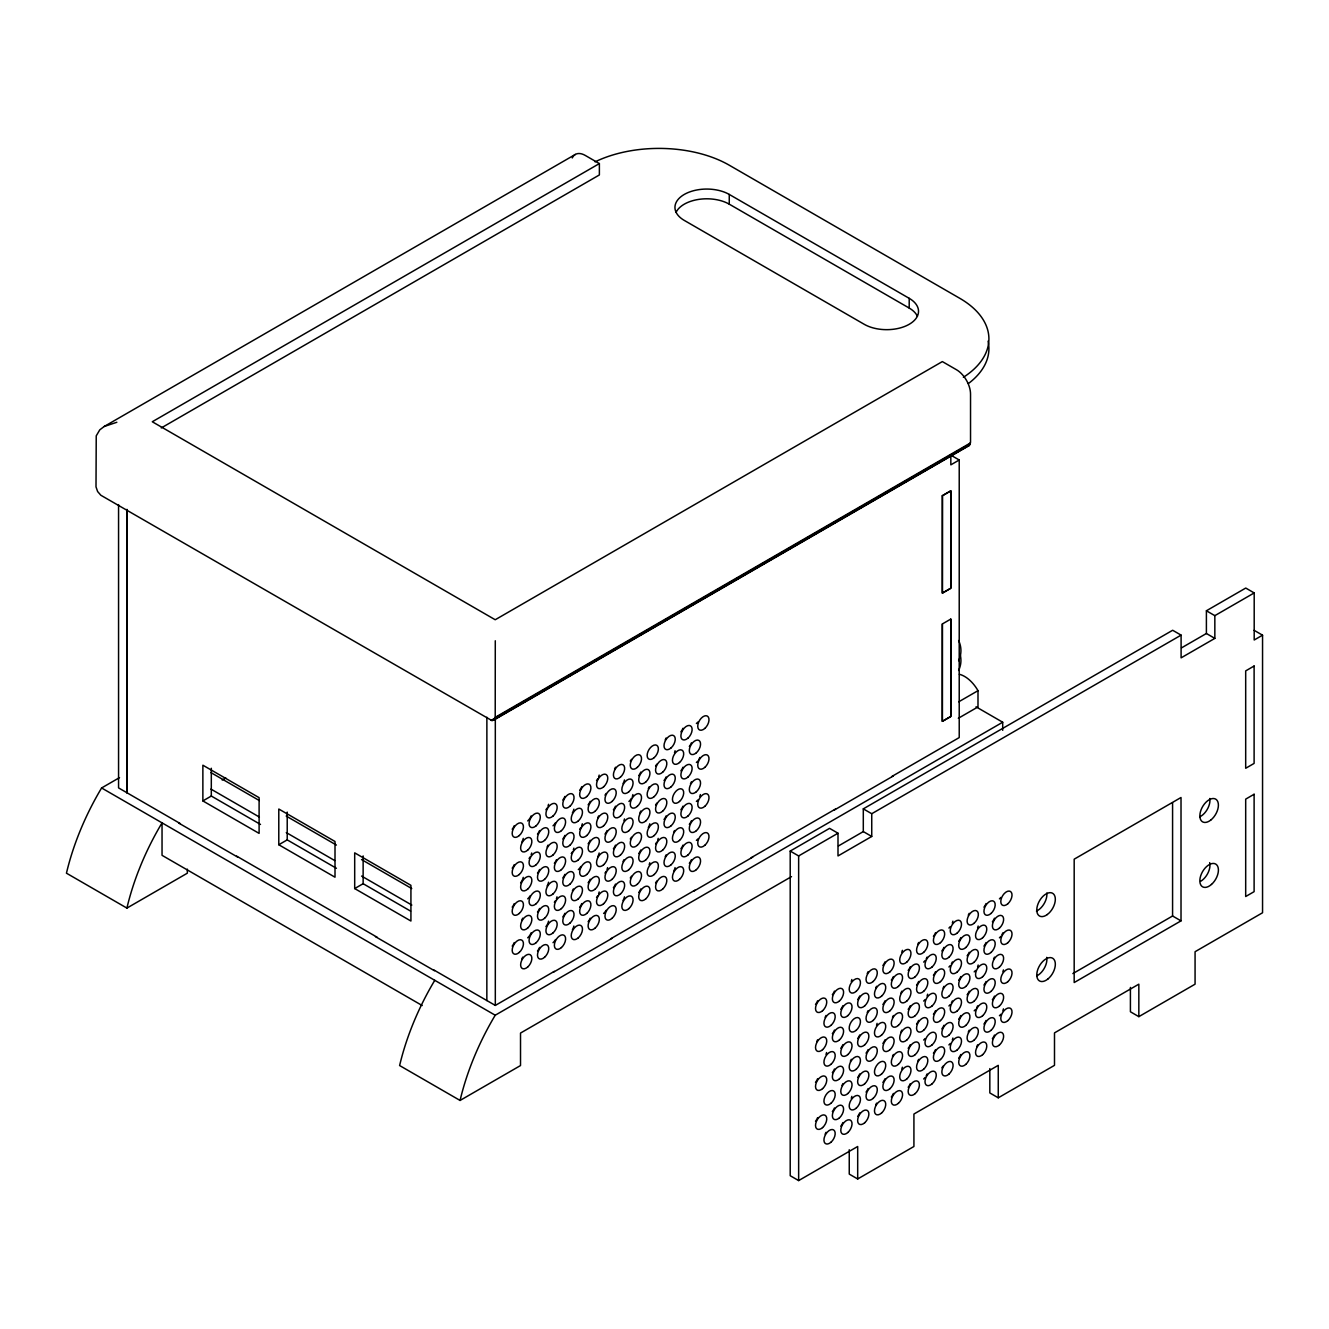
<?xml version="1.0" encoding="UTF-8"?>
<svg xmlns="http://www.w3.org/2000/svg" width="1329" height="1329" viewBox="0 0 1329 1329"><rect width="100%" height="100%" fill="white"/><g stroke="black" fill="none" stroke-linecap="round" stroke-linejoin="round"><path stroke-width="1.5" d="M575.324 154.446L104.227 426.476L99.775 429.848L96.236 435.846L96.004 486.863L97.615 491.531L100.854 495.252L491.796 720.517L494.106 719.803L495.219 717.344L495.285 640.761M849.248 1149.751L849.248 1174.105L857.687 1178.973L857.687 1146.495L798.646 1180.584L790.207 1175.716L790.207 851.075L829.562 828.349L838.001 833.217L838.001 855.942L871.741 836.456L871.741 813.73L1181.099 635.129L1181.099 657.855L1214.839 638.385L1214.839 615.659L1254.194 592.933L1254.194 639.997L1262.55 635.179L1262.55 912.757L1195.07 951.714L1195.07 984.174L1138.837 1016.652L1130.414 1011.768L1130.414 987.43M838.449 845.942L863.302 831.589L863.302 808.863L1172.66 630.262L1181.099 635.129M942.361 623.949L942.311 721.365L950.75 716.514L950.8 619.081L942.361 623.949L942.361 721.348L950.8 716.481L950.8 619.081M493.624 720.168L968.874 445.763L970.535 442.125L970.535 394.082A19.885 11.479 60 0 0 956.465 369.728L942.344 361.588L495.219 619.746L152.287 421.758L599.379 163.583L585.258 155.427A19.885 11.479 60 0 0 572.267 157.952M161.274 427.938L599.379 174.946L599.379 163.583M187.339 869.133L187.339 873.186L126.903 908.089L66.45 873.186A187.289 108.131 -60 0 1 101.602 787.964L119.527 777.615M222.192 780.023L225.78 777.947M202.872 800.922L259.105 833.383L259.105 797.666L202.872 765.205L202.872 800.922L211.311 796.038L260.501 824.445M495.219 717.344L970.486 442.939M491.099 720.384L494.687 718.324M495.086 718.092L970.336 443.703M491.796 720.517L970.104 444.368M492.461 720.517L969.771 444.933M278.791 844.746L335.008 877.206L335.008 841.49L278.791 809.029L278.791 844.746L287.214 839.878L336.42 868.286M891.742 776.535L959.222 737.578L959.222 460L950.833 464.851L950.833 454.618M354.693 888.569L410.927 921.03L410.927 885.33L354.693 852.853L354.693 888.569L363.133 883.702L410.578 911.096M958.741 701.795L977.994 690.681A26.397 15.25 60 0 0 959.355 674.301M958.325 718.275L977.994 706.912L977.994 690.681M433.42 969.738L495.318 1005.422L554.359 971.333M610.592 938.855L694.934 890.164M751.167 857.703L835.526 809.012M553.13 972.363L612.171 938.274M693.705 891.194L752.746 857.105M834.296 810.042L893.337 775.953M434.766 980.32A187.289 108.131 -60 0 0 399.614 1065.542L460.067 1100.445A187.289 108.131 -60 0 1 495.219 1015.223L1002.697 722.228L1002.697 730.335M1181.531 647.854L1206.4 633.501L1206.4 610.775L1245.755 588.049L1254.194 592.933M790.207 851.075L798.646 855.942L838.001 833.217M791.503 876.625L520.519 1033.065L520.519 1065.542L460.067 1100.445M1072.868 973.576L1172.577 915.997L1181.016 920.864L1181.016 797.5L1074.181 859.182L1074.181 982.546L1181.016 920.864M857.687 1178.973L913.92 1146.495L913.92 1114.034L998.262 1065.343L998.262 1097.804L989.823 1092.936L989.823 1068.582M998.262 1097.804L1054.495 1065.343L1054.495 1032.882L1138.837 984.174L1138.837 1016.652M104.227 426.476L116.836 422.273M968.874 445.763L966.366 445.996M729.256 194.433L909.202 298.327A31.813 18.357 0 0 1 909.202 324.293A31.813 18.357 0 0 1 864.215 324.293L684.269 220.398A31.813 18.357 0 0 1 684.269 194.433A31.813 18.357 0 0 1 729.256 194.433L729.256 204.168L909.202 308.062A31.813 18.357 0 0 1 917.425 316.302M950.8 455.133L959.222 460M1254.111 630.311L1262.55 635.179M1206.4 610.775L1214.839 615.659M1206.4 633.501L1214.839 638.385M976.034 706.829L1002.697 722.228M863.302 808.863L871.741 813.73M863.302 831.589L871.741 836.456M210.862 772.564L259.288 800.523M286.184 816.056L336.403 845.061M361.521 859.547L411.741 888.553M210.946 789.094L259.371 817.053M286.283 832.585L334.709 860.544M361.604 876.077L411.824 905.066M180.379 823.648L118.563 787.898L118.563 504.605M236.612 856.109L377.187 937.261M178.634 823.016L237.675 857.105M375.442 936.646L434.483 970.735M101.602 787.964L495.219 1015.223M422.207 1005.538L162.038 855.328L162.038 822.867A187.289 108.131 -60 0 0 140.891 864.963L138.033 872.14A187.289 108.131 -60 0 0 126.903 908.089M1172.577 802.915L1172.577 915.997M909.202 298.327L909.202 308.062M798.646 855.942L798.646 1180.584M495.318 717.992L495.318 1005.422M486.879 717.245L486.846 1000.571M363.133 855.926L363.133 883.702M287.214 812.102L287.214 839.878M211.311 768.262L211.311 796.038M127.003 509.472L127.003 792.765M126.953 509.505L126.953 792.798M960.352 655.28A67.596 39.023 0 0 1 958.624 670.481M958.624 640.528A67.596 39.023 0 0 1 958.624 660.729M697.758 722.096A7.957 4.585 -60 0 1 696.396 723.524M691.379 742.878A7.957 4.585 -60 0 1 689.319 746.449M682.94 728.275A7.957 4.585 -60 0 1 680.88 731.847M675.066 750.735A7.957 4.585 -60 0 1 674.501 752.629M666.078 738.01A7.957 4.585 -60 0 1 665.181 739.871M656.742 764.225A7.957 4.585 -60 0 1 655.579 765.936M640.761 772.099A7.957 4.585 -60 0 1 638.701 775.671M624.464 779.957A7.957 4.585 -60 0 1 623.002 783.695M631.441 759.357A7.957 4.585 -60 0 1 630.278 761.052M606.14 793.446A7.957 4.585 -60 0 1 604.977 795.141M615.46 767.232A7.957 4.585 -60 0 1 614.563 769.092M599.163 775.089A7.957 4.585 -60 0 1 598.598 776.967M597.701 778.827A7.957 4.585 -60 0 1 596.538 780.538M590.159 801.321A7.957 4.585 -60 0 1 588.099 804.892M573.846 809.178A7.957 4.585 -60 0 1 572.4 812.916M581.72 786.718A7.957 4.585 -60 0 1 579.66 790.273M555.522 822.668A7.957 4.585 -60 0 1 553.014 825.791M564.858 796.453A7.957 4.585 -60 0 1 562.798 800.008M548.545 804.294A7.957 4.585 -60 0 1 547.98 806.188M547.099 808.049A7.957 4.585 -60 0 1 545.92 809.76M539.557 830.542A7.957 4.585 -60 0 1 537.497 834.097M531.118 815.923A7.957 4.585 -60 0 1 527.696 820.923M523.244 838.383A7.957 4.585 -60 0 1 521.782 842.137M514.24 825.674A7.957 4.585 -60 0 1 512.197 829.23M514.24 864.631A7.957 4.585 -60 0 1 512.197 868.186M523.244 877.339A7.957 4.585 -60 0 1 520.619 882.805M531.683 853.002A7.957 4.585 -60 0 1 531.118 854.896M530.221 856.756A7.957 4.585 -60 0 1 529.058 858.451M539.557 869.498A7.957 4.585 -60 0 1 537.497 873.07M547.98 845.144A7.957 4.585 -60 0 1 547.099 847.005M556.419 859.763A7.957 4.585 -60 0 1 554.359 863.318M564.858 835.409A7.957 4.585 -60 0 1 562.798 838.981M573.846 848.135A7.957 4.585 -60 0 1 573.297 850.012M572.4 851.872A7.957 4.585 -60 0 1 571.237 853.583M582.285 823.781A7.957 4.585 -60 0 1 581.72 825.674M580.823 827.535A7.957 4.585 -60 0 1 579.66 829.23M590.159 840.277A7.957 4.585 -60 0 1 588.099 843.849M598.598 815.923A7.957 4.585 -60 0 1 597.701 817.784M607.021 830.542A7.957 4.585 -60 0 1 604.977 834.097M615.46 806.188A7.957 4.585 -60 0 1 613.4 809.76M624.464 818.913A7.957 4.585 -60 0 1 623.899 820.807M632.886 794.559A7.957 4.585 -60 0 1 632.338 796.453M631.441 798.314A7.957 4.585 -60 0 1 628.916 801.453M640.761 811.055A7.957 4.585 -60 0 1 639.88 812.916M649.2 786.718A7.957 4.585 -60 0 1 648.303 788.579M656.742 803.181A7.957 4.585 -60 0 1 655.579 804.892M666.078 776.967A7.957 4.585 -60 0 1 664.018 780.538M682.94 767.232A7.957 4.585 -60 0 1 680.88 770.803M691.379 781.851A7.957 4.585 -60 0 1 690.482 783.711M699.818 757.497A7.957 4.585 -60 0 1 698.921 759.357M697.758 761.052A7.957 4.585 -60 0 1 696.396 762.497M514.24 903.587A7.957 4.585 -60 0 1 512.197 907.159M522.679 918.189A7.957 4.585 -60 0 1 521.782 920.05M530.221 895.713A7.957 4.585 -60 0 1 527.696 898.836M539.557 908.455A7.957 4.585 -60 0 1 537.497 912.026M548.545 882.223A7.957 4.585 -60 0 1 547.099 885.961M556.984 896.826A7.957 4.585 -60 0 1 556.419 898.72M555.522 900.58A7.957 4.585 -60 0 1 554.359 902.275M564.858 874.366A7.957 4.585 -60 0 1 562.798 877.937M573.297 888.985A7.957 4.585 -60 0 1 572.4 890.845M580.823 866.491A7.957 4.585 -60 0 1 578.314 869.631M590.159 879.233A7.957 4.585 -60 0 1 588.099 882.805M599.163 853.002A7.957 4.585 -60 0 1 597.701 856.756M607.586 867.604A7.957 4.585 -60 0 1 607.021 869.498M606.14 871.359A7.957 4.585 -60 0 1 604.977 873.07M615.46 845.144A7.957 4.585 -60 0 1 613.4 848.716M623.899 859.763A7.957 4.585 -60 0 1 623.002 861.624M631.441 837.27A7.957 4.585 -60 0 1 630.278 838.981M640.761 850.012A7.957 4.585 -60 0 1 638.701 853.583M649.765 823.781A7.957 4.585 -60 0 1 648.303 827.535M658.204 838.383A7.957 4.585 -60 0 1 657.639 840.277M656.742 842.137A7.957 4.585 -60 0 1 655.579 843.849M666.078 815.923A7.957 4.585 -60 0 1 664.018 819.495M674.501 830.542A7.957 4.585 -60 0 1 673.62 832.403M682.94 806.188A7.957 4.585 -60 0 1 680.88 809.76M691.379 820.807A7.957 4.585 -60 0 1 689.319 824.362M700.366 794.559A7.957 4.585 -60 0 1 699.818 796.453M697.758 800.025A7.957 4.585 -60 0 1 696.396 801.453M514.24 942.543A7.957 4.585 -60 0 1 512.197 946.115M522.679 957.146A7.957 4.585 -60 0 1 521.782 959.006M531.118 932.808A7.957 4.585 -60 0 1 527.696 937.809M539.557 947.411A7.957 4.585 -60 0 1 537.497 950.983M548.545 921.18A7.957 4.585 -60 0 1 545.92 926.629M555.522 939.537A7.957 4.585 -60 0 1 553.014 942.676M564.858 913.322A7.957 4.585 -60 0 1 562.798 916.894M573.846 926.047A7.957 4.585 -60 0 1 572.4 929.802M581.72 903.587A7.957 4.585 -60 0 1 579.66 907.159M590.159 918.189A7.957 4.585 -60 0 1 588.099 921.761M599.163 891.958A7.957 4.585 -60 0 1 598.598 893.852M597.701 895.713A7.957 4.585 -60 0 1 596.538 897.407M606.14 910.315A7.957 4.585 -60 0 1 603.615 913.455M615.46 884.101A7.957 4.585 -60 0 1 613.4 887.672M624.464 896.826A7.957 4.585 -60 0 1 623.002 900.58M631.441 876.226A7.957 4.585 -60 0 1 630.278 877.937M640.761 888.985A7.957 4.585 -60 0 1 638.701 892.54M649.765 862.737A7.957 4.585 -60 0 1 649.2 864.631M656.742 881.094A7.957 4.585 -60 0 1 655.579 882.805M666.078 854.896A7.957 4.585 -60 0 1 665.181 856.756M675.066 867.604A7.957 4.585 -60 0 1 673.62 871.359M682.94 845.144A7.957 4.585 -60 0 1 680.88 848.716M691.379 859.763A7.957 4.585 -60 0 1 689.319 863.318M697.758 838.981A7.957 4.585 -60 0 1 696.396 840.41M676.046 212.407A31.813 18.357 0 0 1 729.256 204.168M963.375 377.303A99.409 57.396 0 0 0 959.787 298.311L729.272 165.211A99.409 57.396 0 0 0 595.076 161.839M988.062 341.138A99.409 57.396 0 0 1 968.376 383.583M1046.72 957.345A13.124 7.575 -60 0 1 1037.035 975.735M1209.672 862.637A13.124 7.575 -60 0 1 1200.652 881.293M1209.822 798.463A13.124 7.575 -60 0 1 1199.904 816.754M1046.82 893.022A13.124 7.575 -60 0 1 1036.437 911.079M817.568 1000.837A7.957 4.585 -60 0 1 815.508 1004.408M834.413 991.118A7.957 4.585 -60 0 1 832.353 994.69M851.823 979.506A7.957 4.585 -60 0 1 851.258 981.4M902.358 950.335A7.957 4.585 -60 0 1 901.793 952.212M918.638 942.494A7.957 4.585 -60 0 1 917.741 944.354M935.483 932.775A7.957 4.585 -60 0 1 933.423 936.33M834.413 1069.031A7.957 4.585 -60 0 1 832.353 1072.603M918.638 1020.406A7.957 4.585 -60 0 1 916.578 1023.978M901.793 1030.141A7.957 4.585 -60 0 1 900.896 1032.002M884.948 961.947A7.957 4.585 -60 0 1 882.888 965.502M868.103 971.665A7.957 4.585 -60 0 1 867.206 973.526M969.157 913.322A7.957 4.585 -60 0 1 968.276 915.183M826.572 1052.518A7.957 4.585 -60 0 1 826.007 1054.412M901.793 991.185A7.957 4.585 -60 0 1 900.896 993.045M817.568 1078.766A7.957 4.585 -60 0 1 815.508 1082.321M1000.787 897.44A7.957 4.585 -60 0 1 999.441 898.869M986.002 903.604A7.957 4.585 -60 0 1 983.942 907.159M842.852 1044.694A7.957 4.585 -60 0 1 840.792 1048.249M877.09 1023.347A7.957 4.585 -60 0 1 876.542 1025.24M859.697 1034.959A7.957 4.585 -60 0 1 857.637 1038.53M927.625 994.175A7.957 4.585 -60 0 1 927.061 996.069M925.001 999.624A7.957 4.585 -60 0 1 923.655 1001.053M893.387 1015.506A7.957 4.585 -60 0 1 892.49 1017.366M943.906 986.334A7.957 4.585 -60 0 1 943.025 988.195M960.751 976.616A7.957 4.585 -60 0 1 958.691 980.171M910.215 1005.787A7.957 4.585 -60 0 1 908.172 1009.359M978.161 965.004A7.957 4.585 -60 0 1 977.596 966.881M975.536 970.452A7.957 4.585 -60 0 1 974.19 971.881M994.441 957.162A7.957 4.585 -60 0 1 993.544 959.023M868.103 1049.594A7.957 4.585 -60 0 1 866.043 1053.149M884.948 1039.859A7.957 4.585 -60 0 1 882.888 1043.431M935.483 971.732A7.957 4.585 -60 0 1 933.423 975.287M834.413 1030.075A7.957 4.585 -60 0 1 832.353 1033.646M868.103 1010.621A7.957 4.585 -60 0 1 867.206 1012.482M884.948 1000.903A7.957 4.585 -60 0 1 882.888 1004.475M910.215 966.831A7.957 4.585 -60 0 1 908.172 970.403M893.387 976.549A7.957 4.585 -60 0 1 891.327 980.121M876.542 986.284A7.957 4.585 -60 0 1 875.645 988.145M969.157 952.278A7.957 4.585 -60 0 1 967.113 955.85M986.002 942.56A7.957 4.585 -60 0 1 983.942 946.115M1002.847 932.825A7.957 4.585 -60 0 1 1001.95 934.686M1000.787 936.397A7.957 4.585 -60 0 1 999.441 937.825M851.258 1059.313A7.957 4.585 -60 0 1 850.361 1061.173M817.568 1039.81A7.957 4.585 -60 0 1 816.67 1041.67M918.638 981.45A7.957 4.585 -60 0 1 916.578 985.022M952.328 961.997A7.957 4.585 -60 0 1 951.431 963.857M950.268 965.568A7.957 4.585 -60 0 1 948.906 966.997M826.007 1015.456A7.957 4.585 -60 0 1 825.11 1017.316M842.852 1005.721A7.957 4.585 -60 0 1 840.792 1009.292M859.697 996.002A7.957 4.585 -60 0 1 857.637 999.574M927.061 957.113A7.957 4.585 -60 0 1 926.18 958.973M925.001 960.668A7.957 4.585 -60 0 1 923.655 962.096M943.906 947.378A7.957 4.585 -60 0 1 941.846 950.949M960.751 937.659A7.957 4.585 -60 0 1 958.691 941.214M952.876 921.163A7.957 4.585 -60 0 1 952.328 923.04M950.268 926.612A7.957 4.585 -60 0 1 948.906 928.041M978.161 926.047A7.957 4.585 -60 0 1 977.596 927.924M994.441 918.206A7.957 4.585 -60 0 1 992.381 921.778M935.483 1010.688A7.957 4.585 -60 0 1 933.423 1014.26M952.328 1000.97A7.957 4.585 -60 0 1 951.431 1002.83M950.268 1004.525A7.957 4.585 -60 0 1 948.906 1005.953M969.157 991.235A7.957 4.585 -60 0 1 967.113 994.806M986.002 981.516A7.957 4.585 -60 0 1 983.942 985.071M1003.412 969.904A7.957 4.585 -60 0 1 1002.847 971.781M994.441 996.119A7.957 4.585 -60 0 1 992.381 999.69M977.596 1005.854A7.957 4.585 -60 0 1 976.699 1007.714M975.536 1009.409A7.957 4.585 -60 0 1 974.19 1010.837M960.751 1015.572A7.957 4.585 -60 0 1 958.691 1019.144M943.906 1025.29A7.957 4.585 -60 0 1 941.846 1028.862M925.001 1038.58A7.957 4.585 -60 0 1 923.655 1040.026M910.215 1044.744A7.957 4.585 -60 0 1 908.172 1048.315M893.387 1054.478A7.957 4.585 -60 0 1 892.49 1056.339M859.697 1073.915A7.957 4.585 -60 0 1 857.637 1077.487M842.852 1083.65A7.957 4.585 -60 0 1 841.955 1085.511M817.568 1117.722A7.957 4.585 -60 0 1 815.508 1121.277M834.413 1107.987A7.957 4.585 -60 0 1 832.353 1111.559M851.823 1096.375A7.957 4.585 -60 0 1 851.258 1098.269M868.103 1088.551A7.957 4.585 -60 0 1 866.043 1092.106M884.948 1078.816A7.957 4.585 -60 0 1 882.888 1082.387M902.358 1067.204A7.957 4.585 -60 0 1 901.793 1069.097M918.638 1059.363A7.957 4.585 -60 0 1 917.741 1061.223M935.483 1049.644A7.957 4.585 -60 0 1 933.423 1053.216M952.876 1038.032A7.957 4.585 -60 0 1 952.328 1039.926M950.268 1043.481A7.957 4.585 -60 0 1 948.906 1044.91M969.157 1030.191A7.957 4.585 -60 0 1 968.276 1032.052M986.002 1020.473A7.957 4.585 -60 0 1 983.942 1024.044M1003.412 1008.861A7.957 4.585 -60 0 1 1002.847 1010.754M1000.787 1014.309A7.957 4.585 -60 0 1 999.441 1015.738M994.441 1035.075A7.957 4.585 -60 0 1 992.381 1038.647M977.596 1044.81A7.957 4.585 -60 0 1 976.699 1046.671M960.751 1054.528A7.957 4.585 -60 0 1 958.691 1058.1M943.025 1066.124A7.957 4.585 -60 0 1 941.846 1067.818M927.061 1073.982A7.957 4.585 -60 0 1 926.18 1075.842M925.001 1077.537A7.957 4.585 -60 0 1 923.655 1078.982M910.215 1083.7A7.957 4.585 -60 0 1 908.172 1087.272M893.387 1093.435A7.957 4.585 -60 0 1 891.327 1096.99M876.542 1103.153A7.957 4.585 -60 0 1 875.645 1105.014M859.697 1112.871A7.957 4.585 -60 0 1 857.637 1116.443M842.852 1122.606A7.957 4.585 -60 0 1 840.792 1126.161M826.007 1132.325A7.957 4.585 -60 0 1 825.11 1134.185M942.411 495.684L942.377 593.099L950.8 588.232L950.85 490.816L942.411 495.684L942.361 593.116L950.8 588.249L950.8 490.85L942.361 495.717M1254.111 666.012L1245.688 670.896L1245.688 768.278L1254.111 763.411L1254.111 666.012M1254.111 794.26L1245.688 799.128L1245.688 896.527L1254.111 891.659L1254.111 794.26M704.835 728.408A7.957 4.585 -60 0 0 707.344 716.082A7.957 4.585 -60 0 0 697.941 724.421A7.957 4.585 -60 0 0 704.835 728.408M687.957 738.143A7.957 4.585 -60 0 0 690.482 725.817A7.957 4.585 -60 0 0 681.079 734.173A7.957 4.585 -60 0 0 687.957 738.143M671.095 747.878A7.957 4.585 -60 0 0 673.62 735.568A7.957 4.585 -60 0 0 664.201 743.908A7.957 4.585 -60 0 0 671.095 747.878M654.217 757.613A7.957 4.585 -60 0 0 656.742 745.303A7.957 4.585 -60 0 0 647.339 753.643A7.957 4.585 -60 0 0 654.217 757.613M637.355 767.365A7.957 4.585 -60 0 0 639.88 755.038A7.957 4.585 -60 0 0 630.461 763.378A7.957 4.585 -60 0 0 637.355 767.365M620.477 777.1A7.957 4.585 -60 0 0 623.002 764.773A7.957 4.585 -60 0 0 613.599 773.129A7.957 4.585 -60 0 0 620.477 777.1M603.615 786.834A7.957 4.585 -60 0 0 606.14 774.525A7.957 4.585 -60 0 0 596.721 782.864A7.957 4.585 -60 0 0 603.615 786.834M586.737 796.586A7.957 4.585 -60 0 0 589.262 784.26A7.957 4.585 -60 0 0 579.859 792.599A7.957 4.585 -60 0 0 586.737 796.586M569.875 806.321A7.957 4.585 -60 0 0 572.4 793.994A7.957 4.585 -60 0 0 562.981 802.334A7.957 4.585 -60 0 0 569.875 806.321M553.014 816.056A7.957 4.585 -60 0 0 555.522 803.746A7.957 4.585 -60 0 0 546.119 812.085A7.957 4.585 -60 0 0 553.014 816.056M536.135 825.791A7.957 4.585 -60 0 0 538.66 813.481A7.957 4.585 -60 0 0 529.258 821.82A7.957 4.585 -60 0 0 536.135 825.791M519.274 835.542A7.957 4.585 -60 0 0 521.782 823.216A7.957 4.585 -60 0 0 512.379 831.555A7.957 4.585 -60 0 0 519.274 835.542M527.696 850.145A7.957 4.585 -60 0 0 530.221 837.835A7.957 4.585 -60 0 0 520.818 846.174A7.957 4.585 -60 0 0 527.696 850.145M544.574 840.41A7.957 4.585 -60 0 0 547.099 828.083A7.957 4.585 -60 0 0 537.68 836.423A7.957 4.585 -60 0 0 544.574 840.41M561.436 830.658A7.957 4.585 -60 0 0 563.961 818.348A7.957 4.585 -60 0 0 554.558 826.688A7.957 4.585 -60 0 0 561.436 830.658M578.314 820.923A7.957 4.585 -60 0 0 580.823 808.613A7.957 4.585 -60 0 0 571.42 816.953A7.957 4.585 -60 0 0 578.314 820.923M595.176 811.188A7.957 4.585 -60 0 0 597.701 798.862A7.957 4.585 -60 0 0 588.298 807.218A7.957 4.585 -60 0 0 595.176 811.188M612.054 801.453A7.957 4.585 -60 0 0 614.563 789.127A7.957 4.585 -60 0 0 605.16 797.466A7.957 4.585 -60 0 0 612.054 801.453M628.916 791.702A7.957 4.585 -60 0 0 631.441 779.392A7.957 4.585 -60 0 0 622.038 787.732A7.957 4.585 -60 0 0 628.916 791.702M645.794 781.967A7.957 4.585 -60 0 0 648.303 769.657A7.957 4.585 -60 0 0 638.9 777.997A7.957 4.585 -60 0 0 645.794 781.967M662.656 772.232A7.957 4.585 -60 0 0 665.181 759.906A7.957 4.585 -60 0 0 655.762 768.245A7.957 4.585 -60 0 0 662.656 772.232M679.534 762.497A7.957 4.585 -60 0 0 682.043 750.171A7.957 4.585 -60 0 0 672.64 758.51A7.957 4.585 -60 0 0 679.534 762.497M696.396 752.746A7.957 4.585 -60 0 0 698.921 740.436A7.957 4.585 -60 0 0 689.502 748.775A7.957 4.585 -60 0 0 696.396 752.746M704.835 767.365A7.957 4.585 -60 0 0 707.344 755.038A7.957 4.585 -60 0 0 697.941 763.378A7.957 4.585 -60 0 0 704.835 767.365M687.957 777.1A7.957 4.585 -60 0 0 690.482 764.773A7.957 4.585 -60 0 0 681.079 773.129A7.957 4.585 -60 0 0 687.957 777.1M671.095 786.834A7.957 4.585 -60 0 0 673.62 774.525A7.957 4.585 -60 0 0 664.201 782.864A7.957 4.585 -60 0 0 671.095 786.834M654.217 796.586A7.957 4.585 -60 0 0 656.742 784.26A7.957 4.585 -60 0 0 647.339 792.599A7.957 4.585 -60 0 0 654.217 796.586M637.355 806.321A7.957 4.585 -60 0 0 639.88 793.994A7.957 4.585 -60 0 0 630.461 802.334A7.957 4.585 -60 0 0 637.355 806.321M620.477 816.056A7.957 4.585 -60 0 0 623.002 803.746A7.957 4.585 -60 0 0 613.599 812.085A7.957 4.585 -60 0 0 620.477 816.056M603.615 825.791A7.957 4.585 -60 0 0 606.14 813.481A7.957 4.585 -60 0 0 596.721 821.82A7.957 4.585 -60 0 0 603.615 825.791M586.737 835.542A7.957 4.585 -60 0 0 589.262 823.216A7.957 4.585 -60 0 0 579.859 831.555A7.957 4.585 -60 0 0 586.737 835.542M569.875 845.277A7.957 4.585 -60 0 0 572.4 832.951A7.957 4.585 -60 0 0 562.981 841.307A7.957 4.585 -60 0 0 569.875 845.277M553.014 855.012A7.957 4.585 -60 0 0 555.522 842.702A7.957 4.585 -60 0 0 546.119 851.042A7.957 4.585 -60 0 0 553.014 855.012M536.135 864.747A7.957 4.585 -60 0 0 538.66 852.437A7.957 4.585 -60 0 0 529.258 860.777A7.957 4.585 -60 0 0 536.135 864.747M519.274 874.499A7.957 4.585 -60 0 0 521.782 862.172A7.957 4.585 -60 0 0 512.379 870.512A7.957 4.585 -60 0 0 519.274 874.499M527.696 889.101A7.957 4.585 -60 0 0 530.221 876.791A7.957 4.585 -60 0 0 520.818 885.131A7.957 4.585 -60 0 0 527.696 889.101M544.574 879.366A7.957 4.585 -60 0 0 547.099 867.04A7.957 4.585 -60 0 0 537.68 875.396A7.957 4.585 -60 0 0 544.574 879.366M561.436 869.631A7.957 4.585 -60 0 0 563.961 857.305A7.957 4.585 -60 0 0 554.558 865.644A7.957 4.585 -60 0 0 561.436 869.631M578.314 859.88A7.957 4.585 -60 0 0 580.823 847.57A7.957 4.585 -60 0 0 571.42 855.909A7.957 4.585 -60 0 0 578.314 859.88M595.176 850.145A7.957 4.585 -60 0 0 597.701 837.835A7.957 4.585 -60 0 0 588.298 846.174A7.957 4.585 -60 0 0 595.176 850.145M612.054 840.41A7.957 4.585 -60 0 0 614.563 828.083A7.957 4.585 -60 0 0 605.16 836.423A7.957 4.585 -60 0 0 612.054 840.41M628.916 830.675A7.957 4.585 -60 0 0 631.441 818.348A7.957 4.585 -60 0 0 622.038 826.688A7.957 4.585 -60 0 0 628.916 830.675M645.794 820.923A7.957 4.585 -60 0 0 648.303 808.613A7.957 4.585 -60 0 0 638.9 816.953A7.957 4.585 -60 0 0 645.794 820.923M662.656 811.188A7.957 4.585 -60 0 0 665.181 798.862A7.957 4.585 -60 0 0 655.762 807.218A7.957 4.585 -60 0 0 662.656 811.188M679.534 801.453A7.957 4.585 -60 0 0 682.043 789.127A7.957 4.585 -60 0 0 672.64 797.466A7.957 4.585 -60 0 0 679.534 801.453M696.396 791.702A7.957 4.585 -60 0 0 698.921 779.392A7.957 4.585 -60 0 0 689.502 787.732A7.957 4.585 -60 0 0 696.396 791.702M704.835 806.321A7.957 4.585 -60 0 0 707.344 793.994A7.957 4.585 -60 0 0 697.941 802.334A7.957 4.585 -60 0 0 704.835 806.321M687.957 816.056A7.957 4.585 -60 0 0 690.482 803.746A7.957 4.585 -60 0 0 681.079 812.085A7.957 4.585 -60 0 0 687.957 816.056M671.095 825.791A7.957 4.585 -60 0 0 673.62 813.481A7.957 4.585 -60 0 0 664.201 821.82A7.957 4.585 -60 0 0 671.095 825.791M654.217 835.542A7.957 4.585 -60 0 0 656.742 823.216A7.957 4.585 -60 0 0 647.339 831.555A7.957 4.585 -60 0 0 654.217 835.542M637.355 845.277A7.957 4.585 -60 0 0 639.88 832.951A7.957 4.585 -60 0 0 630.461 841.307A7.957 4.585 -60 0 0 637.355 845.277M620.477 855.012A7.957 4.585 -60 0 0 623.002 842.702A7.957 4.585 -60 0 0 613.599 851.042A7.957 4.585 -60 0 0 620.477 855.012M603.615 864.747A7.957 4.585 -60 0 0 606.14 852.437A7.957 4.585 -60 0 0 596.721 860.777A7.957 4.585 -60 0 0 603.615 864.747M586.737 874.499A7.957 4.585 -60 0 0 589.262 862.172A7.957 4.585 -60 0 0 579.859 870.512A7.957 4.585 -60 0 0 586.737 874.499M569.875 884.234A7.957 4.585 -60 0 0 572.4 871.924A7.957 4.585 -60 0 0 562.981 880.263A7.957 4.585 -60 0 0 569.875 884.234M553.014 893.968A7.957 4.585 -60 0 0 555.522 881.659A7.957 4.585 -60 0 0 546.119 889.998A7.957 4.585 -60 0 0 553.014 893.968M536.135 903.72A7.957 4.585 -60 0 0 538.66 891.394A7.957 4.585 -60 0 0 529.258 899.733A7.957 4.585 -60 0 0 536.135 903.72M519.274 913.455A7.957 4.585 -60 0 0 521.782 901.128A7.957 4.585 -60 0 0 512.379 909.468A7.957 4.585 -60 0 0 519.274 913.455M527.696 928.057A7.957 4.585 -60 0 0 530.221 915.747A7.957 4.585 -60 0 0 520.818 924.087A7.957 4.585 -60 0 0 527.696 928.057M544.574 918.322A7.957 4.585 -60 0 0 547.099 905.996A7.957 4.585 -60 0 0 537.68 914.352A7.957 4.585 -60 0 0 544.574 918.322M561.436 908.587A7.957 4.585 -60 0 0 563.961 896.261A7.957 4.585 -60 0 0 554.558 904.6A7.957 4.585 -60 0 0 561.436 908.587M578.314 898.836A7.957 4.585 -60 0 0 580.823 886.526A7.957 4.585 -60 0 0 571.42 894.866A7.957 4.585 -60 0 0 578.314 898.836M595.176 889.101A7.957 4.585 -60 0 0 597.701 876.791A7.957 4.585 -60 0 0 588.298 885.131A7.957 4.585 -60 0 0 595.176 889.101M612.054 879.366A7.957 4.585 -60 0 0 614.563 867.04A7.957 4.585 -60 0 0 605.16 875.396A7.957 4.585 -60 0 0 612.054 879.366M628.916 869.631A7.957 4.585 -60 0 0 631.441 857.305A7.957 4.585 -60 0 0 622.038 865.644A7.957 4.585 -60 0 0 628.916 869.631M645.794 859.88A7.957 4.585 -60 0 0 648.303 847.57A7.957 4.585 -60 0 0 638.9 855.909A7.957 4.585 -60 0 0 645.794 859.88M662.656 850.145A7.957 4.585 -60 0 0 665.181 837.835A7.957 4.585 -60 0 0 655.762 846.174A7.957 4.585 -60 0 0 662.656 850.145M679.534 840.41A7.957 4.585 -60 0 0 682.043 828.083A7.957 4.585 -60 0 0 672.64 836.423A7.957 4.585 -60 0 0 679.534 840.41M696.396 830.675A7.957 4.585 -60 0 0 698.921 818.348A7.957 4.585 -60 0 0 689.502 826.688A7.957 4.585 -60 0 0 696.396 830.675M704.835 845.277A7.957 4.585 -60 0 0 707.344 832.951A7.957 4.585 -60 0 0 697.941 841.307A7.957 4.585 -60 0 0 704.835 845.277M687.957 855.012A7.957 4.585 -60 0 0 690.482 842.702A7.957 4.585 -60 0 0 681.079 851.042A7.957 4.585 -60 0 0 687.957 855.012M671.095 864.764A7.957 4.585 -60 0 0 673.62 852.437A7.957 4.585 -60 0 0 664.201 860.777A7.957 4.585 -60 0 0 671.095 864.764M654.217 874.499A7.957 4.585 -60 0 0 656.742 862.172A7.957 4.585 -60 0 0 647.339 870.512A7.957 4.585 -60 0 0 654.217 874.499M637.355 884.234A7.957 4.585 -60 0 0 639.88 871.924A7.957 4.585 -60 0 0 630.461 880.263A7.957 4.585 -60 0 0 637.355 884.234M620.477 893.968A7.957 4.585 -60 0 0 623.002 881.659A7.957 4.585 -60 0 0 613.599 889.998A7.957 4.585 -60 0 0 620.477 893.968M603.615 903.72A7.957 4.585 -60 0 0 606.14 891.394A7.957 4.585 -60 0 0 596.721 899.733A7.957 4.585 -60 0 0 603.615 903.72M586.737 913.455A7.957 4.585 -60 0 0 589.262 901.128A7.957 4.585 -60 0 0 579.859 909.485A7.957 4.585 -60 0 0 586.737 913.455M569.875 923.19A7.957 4.585 -60 0 0 572.4 910.88A7.957 4.585 -60 0 0 562.981 919.219A7.957 4.585 -60 0 0 569.875 923.19M553.014 932.925A7.957 4.585 -60 0 0 555.522 920.615A7.957 4.585 -60 0 0 546.119 928.954A7.957 4.585 -60 0 0 553.014 932.925M536.135 942.676A7.957 4.585 -60 0 0 538.66 930.35A7.957 4.585 -60 0 0 529.258 938.689A7.957 4.585 -60 0 0 536.135 942.676M519.274 952.411A7.957 4.585 -60 0 0 521.782 940.085A7.957 4.585 -60 0 0 512.379 948.441A7.957 4.585 -60 0 0 519.274 952.411M527.696 967.014A7.957 4.585 -60 0 0 530.221 954.704A7.957 4.585 -60 0 0 520.818 963.043A7.957 4.585 -60 0 0 527.696 967.014M544.574 957.279A7.957 4.585 -60 0 0 547.099 944.969A7.957 4.585 -60 0 0 537.68 953.308A7.957 4.585 -60 0 0 544.574 957.279M561.436 947.544A7.957 4.585 -60 0 0 563.961 935.217A7.957 4.585 -60 0 0 554.558 943.573A7.957 4.585 -60 0 0 561.436 947.544M578.314 937.809A7.957 4.585 -60 0 0 580.823 925.482A7.957 4.585 -60 0 0 571.42 933.822A7.957 4.585 -60 0 0 578.314 937.809M595.176 928.057A7.957 4.585 -60 0 0 597.701 915.747A7.957 4.585 -60 0 0 588.298 924.087A7.957 4.585 -60 0 0 595.176 928.057M612.054 918.322A7.957 4.585 -60 0 0 614.563 906.013A7.957 4.585 -60 0 0 605.16 914.352A7.957 4.585 -60 0 0 612.054 918.322M628.916 908.587A7.957 4.585 -60 0 0 631.441 896.261A7.957 4.585 -60 0 0 622.038 904.6A7.957 4.585 -60 0 0 628.916 908.587M645.794 898.836A7.957 4.585 -60 0 0 648.303 886.526A7.957 4.585 -60 0 0 638.9 894.866A7.957 4.585 -60 0 0 645.794 898.836M662.656 889.101A7.957 4.585 -60 0 0 665.181 876.791A7.957 4.585 -60 0 0 655.762 885.131A7.957 4.585 -60 0 0 662.656 889.101M679.534 879.366A7.957 4.585 -60 0 0 682.043 867.04A7.957 4.585 -60 0 0 672.64 875.396A7.957 4.585 -60 0 0 679.534 879.366M696.396 869.631A7.957 4.585 -60 0 0 698.921 857.305A7.957 4.585 -60 0 0 689.502 865.644A7.957 4.585 -60 0 0 696.396 869.631M999.458 1005.987A7.957 4.585 -60 0 0 1001.983 993.677A7.957 4.585 -60 0 0 992.58 1002.016A7.957 4.585 -60 0 0 999.458 1005.987M982.613 1015.721A7.957 4.585 -60 0 0 985.138 1003.395A7.957 4.585 -60 0 0 975.735 1011.734A7.957 4.585 -60 0 0 982.613 1015.721M948.939 1035.158A7.957 4.585 -60 0 0 951.448 1022.848A7.957 4.585 -60 0 0 942.045 1031.188A7.957 4.585 -60 0 0 948.939 1035.158M940.5 1020.556A7.957 4.585 -60 0 0 943.025 1008.229A7.957 4.585 -60 0 0 933.606 1016.585A7.957 4.585 -60 0 0 940.5 1020.556M831.024 1103.236A7.957 4.585 -60 0 0 833.549 1090.91A7.957 4.585 -60 0 0 824.13 1099.266A7.957 4.585 -60 0 0 831.024 1103.236M881.559 1074.065A7.957 4.585 -60 0 0 884.084 1061.738A7.957 4.585 -60 0 0 874.665 1070.078A7.957 4.585 -60 0 0 881.559 1074.065M957.345 1010.821A7.957 4.585 -60 0 0 959.854 998.511A7.957 4.585 -60 0 0 950.451 1006.85A7.957 4.585 -60 0 0 957.345 1010.821M991.035 991.384A7.957 4.585 -60 0 0 993.544 979.058A7.957 4.585 -60 0 0 984.141 987.397A7.957 4.585 -60 0 0 991.035 991.384M932.094 1044.893A7.957 4.585 -60 0 0 934.603 1032.567A7.957 4.585 -60 0 0 925.2 1040.906A7.957 4.585 -60 0 0 932.094 1044.893M915.249 1054.611A7.957 4.585 -60 0 0 917.758 1042.301A7.957 4.585 -60 0 0 908.355 1050.641A7.957 4.585 -60 0 0 915.249 1054.611M864.714 1083.783A7.957 4.585 -60 0 0 867.239 1071.473A7.957 4.585 -60 0 0 857.82 1079.812A7.957 4.585 -60 0 0 864.714 1083.783M974.19 1001.102A7.957 4.585 -60 0 0 976.699 988.793A7.957 4.585 -60 0 0 967.296 997.132A7.957 4.585 -60 0 0 974.19 1001.102M1007.864 981.649A7.957 4.585 -60 0 0 1010.389 969.339A7.957 4.585 -60 0 0 1000.986 977.679A7.957 4.585 -60 0 0 1007.864 981.649M847.869 1093.518A7.957 4.585 -60 0 0 850.394 1081.191A7.957 4.585 -60 0 0 840.975 1089.531A7.957 4.585 -60 0 0 847.869 1093.518M965.768 1025.44A7.957 4.585 -60 0 0 968.293 1013.113A7.957 4.585 -60 0 0 958.89 1021.469A7.957 4.585 -60 0 0 965.768 1025.44M898.404 1064.33A7.957 4.585 -60 0 0 900.912 1052.02A7.957 4.585 -60 0 0 891.51 1060.359A7.957 4.585 -60 0 0 898.404 1064.33M957.345 1049.794A7.957 4.585 -60 0 0 959.854 1037.467A7.957 4.585 -60 0 0 950.451 1045.807A7.957 4.585 -60 0 0 957.345 1049.794M881.559 1113.021A7.957 4.585 -60 0 0 884.084 1100.694A7.957 4.585 -60 0 0 874.665 1109.051A7.957 4.585 -60 0 0 881.559 1113.021M948.939 1074.114A7.957 4.585 -60 0 0 951.448 1061.805A7.957 4.585 -60 0 0 942.045 1070.144A7.957 4.585 -60 0 0 948.939 1074.114M982.613 1054.678A7.957 4.585 -60 0 0 985.138 1042.351A7.957 4.585 -60 0 0 975.735 1050.691A7.957 4.585 -60 0 0 982.613 1054.678M999.458 1044.943A7.957 4.585 -60 0 0 1001.983 1032.633A7.957 4.585 -60 0 0 992.58 1040.972A7.957 4.585 -60 0 0 999.458 1044.943M822.585 1127.59A7.957 4.585 -60 0 0 825.11 1115.264A7.957 4.585 -60 0 0 815.707 1123.603A7.957 4.585 -60 0 0 822.585 1127.59M974.19 1040.059A7.957 4.585 -60 0 0 976.699 1027.749A7.957 4.585 -60 0 0 967.296 1036.088A7.957 4.585 -60 0 0 974.19 1040.059M923.655 1069.23A7.957 4.585 -60 0 0 926.18 1056.92A7.957 4.585 -60 0 0 916.761 1065.26A7.957 4.585 -60 0 0 923.655 1069.23M991.035 1030.34A7.957 4.585 -60 0 0 993.544 1018.014A7.957 4.585 -60 0 0 984.141 1026.353A7.957 4.585 -60 0 0 991.035 1030.34M864.714 1122.739A7.957 4.585 -60 0 0 867.239 1110.429A7.957 4.585 -60 0 0 857.82 1118.769A7.957 4.585 -60 0 0 864.714 1122.739M932.094 1083.849A7.957 4.585 -60 0 0 934.603 1071.523A7.957 4.585 -60 0 0 925.2 1079.862A7.957 4.585 -60 0 0 932.094 1083.849M940.5 1059.512A7.957 4.585 -60 0 0 943.025 1047.186A7.957 4.585 -60 0 0 933.606 1055.542A7.957 4.585 -60 0 0 940.5 1059.512M873.12 1098.418A7.957 4.585 -60 0 0 875.645 1086.092A7.957 4.585 -60 0 0 866.242 1094.431A7.957 4.585 -60 0 0 873.12 1098.418M906.81 1078.965A7.957 4.585 -60 0 0 909.335 1066.639A7.957 4.585 -60 0 0 899.916 1074.978A7.957 4.585 -60 0 0 906.81 1078.965M856.275 1108.137A7.957 4.585 -60 0 0 858.8 1095.81A7.957 4.585 -60 0 0 849.397 1104.166A7.957 4.585 -60 0 0 856.275 1108.137M847.869 1132.474A7.957 4.585 -60 0 0 850.394 1120.148A7.957 4.585 -60 0 0 840.975 1128.487A7.957 4.585 -60 0 0 847.869 1132.474M898.404 1103.303A7.957 4.585 -60 0 0 900.912 1090.976A7.957 4.585 -60 0 0 891.51 1099.316A7.957 4.585 -60 0 0 898.404 1103.303M831.024 1142.192A7.957 4.585 -60 0 0 833.549 1129.883A7.957 4.585 -60 0 0 824.13 1138.222A7.957 4.585 -60 0 0 831.024 1142.192M915.249 1093.568A7.957 4.585 -60 0 0 917.758 1081.258A7.957 4.585 -60 0 0 908.355 1089.597A7.957 4.585 -60 0 0 915.249 1093.568M889.965 1088.684A7.957 4.585 -60 0 0 892.49 1076.374A7.957 4.585 -60 0 0 883.071 1084.713A7.957 4.585 -60 0 0 889.965 1088.684M839.43 1117.855A7.957 4.585 -60 0 0 841.955 1105.545A7.957 4.585 -60 0 0 832.552 1113.885A7.957 4.585 -60 0 0 839.43 1117.855M965.768 1064.396A7.957 4.585 -60 0 0 968.293 1052.086A7.957 4.585 -60 0 0 958.89 1060.426A7.957 4.585 -60 0 0 965.768 1064.396M1007.864 1020.606A7.957 4.585 -60 0 0 1010.389 1008.296A7.957 4.585 -60 0 0 1000.986 1016.635A7.957 4.585 -60 0 0 1007.864 1020.606M1047.883 979.024A13.124 7.575 -60 0 0 1053.033 958.475A13.124 7.575 -60 0 0 1037.268 971.217A13.124 7.575 -60 0 0 1047.883 979.024M1211.5 884.416A13.124 7.575 -60 0 0 1215.719 864.066A13.124 7.575 -60 0 0 1200.17 877.771A13.124 7.575 -60 0 0 1211.5 884.416M1210.752 820.093A13.124 7.575 -60 0 0 1216.234 799.493A13.124 7.575 -60 0 0 1200.403 811.886A13.124 7.575 -60 0 0 1210.752 820.093M1047.302 914.535A13.124 7.575 -60 0 0 1053.399 893.852A13.124 7.575 -60 0 0 1037.467 905.531A13.124 7.575 -60 0 0 1047.302 914.535M822.585 1010.704A7.957 4.585 -60 0 0 825.11 998.395A7.957 4.585 -60 0 0 815.707 1006.734A7.957 4.585 -60 0 0 822.585 1010.704M831.024 1025.323A7.957 4.585 -60 0 0 833.549 1012.997A7.957 4.585 -60 0 0 824.13 1021.336A7.957 4.585 -60 0 0 831.024 1025.323M839.43 1000.986A7.957 4.585 -60 0 0 841.955 988.66A7.957 4.585 -60 0 0 832.552 997.016A7.957 4.585 -60 0 0 839.43 1000.986M847.869 1015.589A7.957 4.585 -60 0 0 850.394 1003.279A7.957 4.585 -60 0 0 840.975 1011.618A7.957 4.585 -60 0 0 847.869 1015.589M864.714 1005.87A7.957 4.585 -60 0 0 867.239 993.544A7.957 4.585 -60 0 0 857.82 1001.9A7.957 4.585 -60 0 0 864.714 1005.87M856.275 991.268A7.957 4.585 -60 0 0 858.8 978.941A7.957 4.585 -60 0 0 849.397 987.281A7.957 4.585 -60 0 0 856.275 991.268M881.559 996.152A7.957 4.585 -60 0 0 884.084 983.825A7.957 4.585 -60 0 0 874.665 992.165A7.957 4.585 -60 0 0 881.559 996.152M873.12 981.533A7.957 4.585 -60 0 0 875.645 969.223A7.957 4.585 -60 0 0 866.242 977.563A7.957 4.585 -60 0 0 873.12 981.533M898.404 986.417A7.957 4.585 -60 0 0 900.912 974.107A7.957 4.585 -60 0 0 891.51 982.447A7.957 4.585 -60 0 0 898.404 986.417M889.965 971.815A7.957 4.585 -60 0 0 892.49 959.488A7.957 4.585 -60 0 0 883.071 967.828A7.957 4.585 -60 0 0 889.965 971.815M915.249 976.699A7.957 4.585 -60 0 0 917.758 964.372A7.957 4.585 -60 0 0 908.355 972.712A7.957 4.585 -60 0 0 915.249 976.699M906.81 962.08A7.957 4.585 -60 0 0 909.335 949.77A7.957 4.585 -60 0 0 899.916 958.109A7.957 4.585 -60 0 0 906.81 962.08M932.094 966.964A7.957 4.585 -60 0 0 934.603 954.654A7.957 4.585 -60 0 0 925.2 962.993A7.957 4.585 -60 0 0 932.094 966.964M923.655 952.361A7.957 4.585 -60 0 0 926.18 940.035A7.957 4.585 -60 0 0 916.761 948.391A7.957 4.585 -60 0 0 923.655 952.361M948.939 957.245A7.957 4.585 -60 0 0 951.448 944.936A7.957 4.585 -60 0 0 942.045 953.275A7.957 4.585 -60 0 0 948.939 957.245M940.5 942.643A7.957 4.585 -60 0 0 943.025 930.317A7.957 4.585 -60 0 0 933.606 938.656A7.957 4.585 -60 0 0 940.5 942.643M965.768 947.527A7.957 4.585 -60 0 0 968.293 935.201A7.957 4.585 -60 0 0 958.89 943.54A7.957 4.585 -60 0 0 965.768 947.527M957.345 932.908A7.957 4.585 -60 0 0 959.854 920.598A7.957 4.585 -60 0 0 950.451 928.938A7.957 4.585 -60 0 0 957.345 932.908M982.613 937.792A7.957 4.585 -60 0 0 985.138 925.482A7.957 4.585 -60 0 0 975.735 933.822A7.957 4.585 -60 0 0 982.613 937.792M974.19 923.19A7.957 4.585 -60 0 0 976.699 910.863A7.957 4.585 -60 0 0 967.296 919.219A7.957 4.585 -60 0 0 974.19 923.19M999.458 928.074A7.957 4.585 -60 0 0 1001.983 915.747A7.957 4.585 -60 0 0 992.58 924.104A7.957 4.585 -60 0 0 999.458 928.074M991.035 913.455A7.957 4.585 -60 0 0 993.544 901.145A7.957 4.585 -60 0 0 984.141 909.485A7.957 4.585 -60 0 0 991.035 913.455M1007.864 903.737A7.957 4.585 -60 0 0 1010.389 891.427A7.957 4.585 -60 0 0 1000.986 899.766A7.957 4.585 -60 0 0 1007.864 903.737M1007.864 942.693A7.957 4.585 -60 0 0 1010.389 930.383A7.957 4.585 -60 0 0 1000.986 938.723A7.957 4.585 -60 0 0 1007.864 942.693M999.458 967.03A7.957 4.585 -60 0 0 1001.983 954.72A7.957 4.585 -60 0 0 992.58 963.06A7.957 4.585 -60 0 0 999.458 967.03M991.035 952.428A7.957 4.585 -60 0 0 993.544 940.101A7.957 4.585 -60 0 0 984.141 948.441A7.957 4.585 -60 0 0 991.035 952.428M982.613 976.749A7.957 4.585 -60 0 0 985.138 964.439A7.957 4.585 -60 0 0 975.735 972.778A7.957 4.585 -60 0 0 982.613 976.749M974.19 962.146A7.957 4.585 -60 0 0 976.699 949.82A7.957 4.585 -60 0 0 967.296 958.176A7.957 4.585 -60 0 0 974.19 962.146M965.768 986.483A7.957 4.585 -60 0 0 968.293 974.157A7.957 4.585 -60 0 0 958.89 982.496A7.957 4.585 -60 0 0 965.768 986.483M957.345 971.864A7.957 4.585 -60 0 0 959.854 959.555A7.957 4.585 -60 0 0 950.451 967.894A7.957 4.585 -60 0 0 957.345 971.864M948.939 996.202A7.957 4.585 -60 0 0 951.448 983.892A7.957 4.585 -60 0 0 942.045 992.231A7.957 4.585 -60 0 0 948.939 996.202M940.5 981.599A7.957 4.585 -60 0 0 943.025 969.273A7.957 4.585 -60 0 0 933.606 977.612A7.957 4.585 -60 0 0 940.5 981.599M932.094 1005.937A7.957 4.585 -60 0 0 934.603 993.61A7.957 4.585 -60 0 0 925.2 1001.95A7.957 4.585 -60 0 0 932.094 1005.937M923.655 991.318A7.957 4.585 -60 0 0 926.18 979.008A7.957 4.585 -60 0 0 916.761 987.347A7.957 4.585 -60 0 0 923.655 991.318M915.249 1015.655A7.957 4.585 -60 0 0 917.758 1003.329A7.957 4.585 -60 0 0 908.355 1011.685A7.957 4.585 -60 0 0 915.249 1015.655M906.81 1001.053A7.957 4.585 -60 0 0 909.335 988.726A7.957 4.585 -60 0 0 899.916 997.066A7.957 4.585 -60 0 0 906.81 1001.053M898.404 1025.373A7.957 4.585 -60 0 0 900.912 1013.063A7.957 4.585 -60 0 0 891.51 1021.403A7.957 4.585 -60 0 0 898.404 1025.373M889.965 1010.771A7.957 4.585 -60 0 0 892.49 998.444A7.957 4.585 -60 0 0 883.071 1006.801A7.957 4.585 -60 0 0 889.965 1010.771M881.559 1035.108A7.957 4.585 -60 0 0 884.084 1022.782A7.957 4.585 -60 0 0 874.665 1031.121A7.957 4.585 -60 0 0 881.559 1035.108M873.12 1020.489A7.957 4.585 -60 0 0 875.645 1008.179A7.957 4.585 -60 0 0 866.242 1016.519A7.957 4.585 -60 0 0 873.12 1020.489M864.714 1044.827A7.957 4.585 -60 0 0 867.239 1032.517A7.957 4.585 -60 0 0 857.82 1040.856A7.957 4.585 -60 0 0 864.714 1044.827M856.275 1030.224A7.957 4.585 -60 0 0 858.8 1017.898A7.957 4.585 -60 0 0 849.397 1026.237A7.957 4.585 -60 0 0 856.275 1030.224M847.869 1054.545A7.957 4.585 -60 0 0 850.394 1042.235A7.957 4.585 -60 0 0 840.975 1050.574A7.957 4.585 -60 0 0 847.869 1054.545M839.43 1039.942A7.957 4.585 -60 0 0 841.955 1027.633A7.957 4.585 -60 0 0 832.552 1035.972A7.957 4.585 -60 0 0 839.43 1039.942M831.024 1064.28A7.957 4.585 -60 0 0 833.549 1051.953A7.957 4.585 -60 0 0 824.13 1060.309A7.957 4.585 -60 0 0 831.024 1064.28M822.585 1049.661A7.957 4.585 -60 0 0 825.11 1037.351A7.957 4.585 -60 0 0 815.707 1045.69A7.957 4.585 -60 0 0 822.585 1049.661M923.655 1030.274A7.957 4.585 -60 0 0 926.18 1017.964A7.957 4.585 -60 0 0 916.761 1026.304A7.957 4.585 -60 0 0 923.655 1030.274M906.81 1040.009A7.957 4.585 -60 0 0 909.335 1027.682A7.957 4.585 -60 0 0 899.916 1036.022A7.957 4.585 -60 0 0 906.81 1040.009M889.965 1049.727A7.957 4.585 -60 0 0 892.49 1037.417A7.957 4.585 -60 0 0 883.071 1045.757A7.957 4.585 -60 0 0 889.965 1049.727M873.12 1059.446A7.957 4.585 -60 0 0 875.645 1047.136A7.957 4.585 -60 0 0 866.242 1055.475A7.957 4.585 -60 0 0 873.12 1059.446M856.275 1069.18A7.957 4.585 -60 0 0 858.8 1056.854A7.957 4.585 -60 0 0 849.397 1065.194A7.957 4.585 -60 0 0 856.275 1069.18M839.43 1078.899A7.957 4.585 -60 0 0 841.955 1066.589A7.957 4.585 -60 0 0 832.552 1074.928A7.957 4.585 -60 0 0 839.43 1078.899M822.585 1088.634A7.957 4.585 -60 0 0 825.11 1076.307A7.957 4.585 -60 0 0 815.707 1084.647A7.957 4.585 -60 0 0 822.585 1088.634"/></g></svg>
